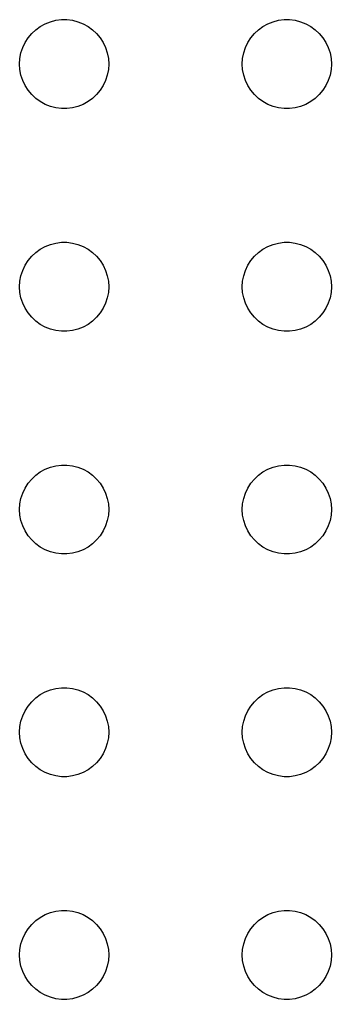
# Model space of a CAD drawing. Header units: metres. Extents: x -150 to 150, y -149 to 149.
# Drawn here: x 21 to 31.5, y 36 to 69 of the extents above; entities that cross this region are included whole.
import ezdxf

# ---------------------------------------------------------------- set-up
doc = ezdxf.new("R2010")
doc.units = ezdxf.units.M

msp = doc.modelspace()

# ---------------------------------------------------------------- linework, layer by layer
for p, q in [((22.0365, 68.9266), (22.2189, 68.9734)), ((22.2189, 68.9734), (22.4058, 68.997)), ((22.4058, 68.997), (22.5942, 68.997)), ((22.5942, 68.997), (22.7811, 68.9734)), ((22.7811, 68.9734), (22.9635, 68.9266)), ((29.5365, 68.9266), (29.7189, 68.9734)), ((29.7189, 68.9734), (29.9058, 68.997)), ((29.9058, 68.997), (30.0942, 68.997)), ((30.0942, 68.997), (30.2811, 68.9734)), ((30.2811, 68.9734), (30.4635, 68.9266)), ((21.4065, 68.5268), (21.5439, 68.6558)), ((21.5439, 68.6558), (21.6963, 68.7665)), ((21.6963, 68.7665), (21.8613, 68.8572)), ((21.8613, 68.8572), (22.0365, 68.9266)), ((22.9635, 68.9266), (23.1387, 68.8572)), ((23.1387, 68.8572), (23.3037, 68.7665)), ((23.3037, 68.7665), (23.4561, 68.6558)), ((23.4561, 68.6558), (23.5934, 68.5268)), ((28.9065, 68.5268), (29.0439, 68.6558)), ((29.0439, 68.6558), (29.1963, 68.7665)), ((29.1963, 68.7665), (29.3613, 68.8572)), ((29.3613, 68.8572), (29.5365, 68.9266)), ((30.4635, 68.9266), (30.6387, 68.8572)), ((30.6387, 68.8572), (30.8037, 68.7665)), ((30.8037, 68.7665), (30.9561, 68.6558)), ((30.9561, 68.6558), (31.0934, 68.5268)), ((21.1855, 68.2226), (21.2865, 68.3817)), ((21.2865, 68.3817), (21.4065, 68.5268)), ((23.5934, 68.5268), (23.7135, 68.3817)), ((23.7135, 68.3817), (23.8145, 68.2226)), ((28.6855, 68.2226), (28.7865, 68.3817)), ((28.7865, 68.3817), (28.9065, 68.5268)), ((31.0934, 68.5268), (31.2135, 68.3817)), ((31.2135, 68.3817), (31.3145, 68.2226)), ((21.0471, 67.873), (21.1053, 68.0522)), ((21.1053, 68.0522), (21.1855, 68.2226)), ((23.8145, 68.2226), (23.8947, 68.0522)), ((23.8947, 68.0522), (23.9529, 67.873)), ((28.5471, 67.873), (28.6053, 68.0522)), ((28.6053, 68.0522), (28.6855, 68.2226)), ((31.3145, 68.2226), (31.3947, 68.0522)), ((31.3947, 68.0522), (31.4529, 67.873)), ((21, 67.5), (21.0118, 67.688)), ((21.0118, 67.688), (21.0471, 67.873)), ((23.9529, 67.873), (23.9882, 67.688)), ((23.9882, 67.688), (24, 67.5)), ((28.5, 67.5), (28.5118, 67.688)), ((28.5118, 67.688), (28.5471, 67.873)), ((31.4529, 67.873), (31.4882, 67.688)), ((31.4882, 67.688), (31.5, 67.5)), ((21.0118, 67.312), (21, 67.5)), ((21.0471, 67.127), (21.0118, 67.312)), ((23.9882, 67.312), (23.9529, 67.127)), ((24, 67.5), (23.9882, 67.312)), ((28.5118, 67.312), (28.5, 67.5)), ((28.5471, 67.127), (28.5118, 67.312)), ((31.4882, 67.312), (31.4529, 67.127)), ((31.5, 67.5), (31.4882, 67.312)), ((21.1053, 66.9478), (21.0471, 67.127)), ((23.9529, 67.127), (23.8947, 66.9478)), ((28.6053, 66.9478), (28.5471, 67.127)), ((31.4529, 67.127), (31.3947, 66.9478)), ((21.1855, 66.7774), (21.1053, 66.9478)), ((21.2865, 66.6183), (21.1855, 66.7774)), ((23.8145, 66.7774), (23.7135, 66.6183)), ((23.8947, 66.9478), (23.8145, 66.7774)), ((28.6855, 66.7774), (28.6053, 66.9478)), ((28.7865, 66.6183), (28.6855, 66.7774)), ((31.3145, 66.7774), (31.2135, 66.6183)), ((31.3947, 66.9478), (31.3145, 66.7774)), ((21.4065, 66.4732), (21.2865, 66.6183)), ((21.5439, 66.3442), (21.4065, 66.4732)), ((21.6963, 66.2335), (21.5439, 66.3442)), ((23.4561, 66.3442), (23.3037, 66.2335)), ((23.5934, 66.4732), (23.4561, 66.3442)), ((23.7135, 66.6183), (23.5934, 66.4732)), ((28.9065, 66.4732), (28.7865, 66.6183)), ((29.0439, 66.3442), (28.9065, 66.4732)), ((29.1963, 66.2335), (29.0439, 66.3442)), ((30.9561, 66.3442), (30.8037, 66.2335)), ((31.0934, 66.4732), (30.9561, 66.3442)), ((31.2135, 66.6183), (31.0934, 66.4732)), ((21.8613, 66.1428), (21.6963, 66.2335)), ((22.0365, 66.0734), (21.8613, 66.1428)), ((22.2189, 66.0266), (22.0365, 66.0734)), ((22.4058, 66.003), (22.2189, 66.0266)), ((22.5942, 66.003), (22.4058, 66.003)), ((22.7811, 66.0266), (22.5942, 66.003)), ((22.9635, 66.0734), (22.7811, 66.0266)), ((23.1387, 66.1428), (22.9635, 66.0734)), ((23.3037, 66.2335), (23.1387, 66.1428)), ((29.3613, 66.1428), (29.1963, 66.2335)), ((29.5365, 66.0734), (29.3613, 66.1428)), ((29.7189, 66.0266), (29.5365, 66.0734)), ((29.9058, 66.003), (29.7189, 66.0266)), ((30.0942, 66.003), (29.9058, 66.003)), ((30.2811, 66.0266), (30.0942, 66.003)), ((30.4635, 66.0734), (30.2811, 66.0266)), ((30.6387, 66.1428), (30.4635, 66.0734)), ((30.8037, 66.2335), (30.6387, 66.1428)), ((21.8613, 61.3572), (22.0365, 61.4266)), ((22.0365, 61.4266), (22.2189, 61.4734)), ((22.2189, 61.4734), (22.4058, 61.497)), ((22.4058, 61.497), (22.5942, 61.497)), ((22.5942, 61.497), (22.7811, 61.4734)), ((22.7811, 61.4734), (22.9635, 61.4266)), ((22.9635, 61.4266), (23.1387, 61.3572)), ((29.3613, 61.3572), (29.5365, 61.4266)), ((29.5365, 61.4266), (29.7189, 61.4734)), ((29.7189, 61.4734), (29.9058, 61.497)), ((29.9058, 61.497), (30.0942, 61.497)), ((30.0942, 61.497), (30.2811, 61.4734)), ((30.2811, 61.4734), (30.4635, 61.4266)), ((30.4635, 61.4266), (30.6387, 61.3572)), ((21.4065, 61.0268), (21.5439, 61.1558)), ((21.5439, 61.1558), (21.6963, 61.2665)), ((21.6963, 61.2665), (21.8613, 61.3572)), ((23.1387, 61.3572), (23.3037, 61.2665)), ((23.3037, 61.2665), (23.4561, 61.1558)), ((23.4561, 61.1558), (23.5934, 61.0268)), ((28.9065, 61.0268), (29.0439, 61.1558)), ((29.0439, 61.1558), (29.1963, 61.2665)), ((29.1963, 61.2665), (29.3613, 61.3572)), ((30.6387, 61.3572), (30.8037, 61.2665)), ((30.8037, 61.2665), (30.9561, 61.1558)), ((30.9561, 61.1558), (31.0934, 61.0268)), ((21.1053, 60.5522), (21.1855, 60.7226)), ((21.1855, 60.7226), (21.2865, 60.8817)), ((21.2865, 60.8817), (21.4065, 61.0268)), ((23.5934, 61.0268), (23.7135, 60.8817)), ((23.7135, 60.8817), (23.8145, 60.7226)), ((23.8145, 60.7226), (23.8947, 60.5522)), ((28.6053, 60.5522), (28.6855, 60.7226)), ((28.6855, 60.7226), (28.7865, 60.8817)), ((28.7865, 60.8817), (28.9065, 61.0268)), ((31.0934, 61.0268), (31.2135, 60.8817)), ((31.2135, 60.8817), (31.3145, 60.7226)), ((31.3145, 60.7226), (31.3947, 60.5522)), ((21.0471, 60.373), (21.1053, 60.5522)), ((23.8947, 60.5522), (23.9529, 60.373)), ((28.5471, 60.373), (28.6053, 60.5522)), ((31.3947, 60.5522), (31.4529, 60.373)), ((21, 60), (21.0118, 60.188)), ((21.0118, 60.188), (21.0471, 60.373)), ((23.9529, 60.373), (23.9882, 60.188)), ((23.9882, 60.188), (24, 60)), ((28.5, 60), (28.5118, 60.188)), ((28.5118, 60.188), (28.5471, 60.373)), ((31.4529, 60.373), (31.4882, 60.188)), ((31.4882, 60.188), (31.5, 60)), ((21.0118, 59.812), (21, 60)), ((21.0471, 59.627), (21.0118, 59.812)), ((23.9882, 59.812), (23.9529, 59.627)), ((24, 60), (23.9882, 59.812)), ((28.5118, 59.812), (28.5, 60)), ((28.5471, 59.627), (28.5118, 59.812)), ((31.4882, 59.812), (31.4529, 59.627)), ((31.5, 60), (31.4882, 59.812)), ((21.1053, 59.4478), (21.0471, 59.627)), ((21.1855, 59.2774), (21.1053, 59.4478)), ((23.8947, 59.4478), (23.8145, 59.2774)), ((23.9529, 59.627), (23.8947, 59.4478)), ((28.6053, 59.4478), (28.5471, 59.627)), ((28.6855, 59.2774), (28.6053, 59.4478)), ((31.3947, 59.4478), (31.3145, 59.2774)), ((31.4529, 59.627), (31.3947, 59.4478)), ((21.2865, 59.1183), (21.1855, 59.2774)), ((21.4065, 58.9732), (21.2865, 59.1183)), ((23.7135, 59.1183), (23.5934, 58.9732)), ((23.8145, 59.2774), (23.7135, 59.1183)), ((28.7865, 59.1183), (28.6855, 59.2774)), ((28.9065, 58.9732), (28.7865, 59.1183)), ((31.2135, 59.1183), (31.0934, 58.9732)), ((31.3145, 59.2774), (31.2135, 59.1183)), ((21.5439, 58.8442), (21.4065, 58.9732)), ((21.6963, 58.7335), (21.5439, 58.8442)), ((21.8613, 58.6428), (21.6963, 58.7335)), ((23.3037, 58.7335), (23.1387, 58.6428)), ((23.4561, 58.8442), (23.3037, 58.7335)), ((23.5934, 58.9732), (23.4561, 58.8442)), ((29.0439, 58.8442), (28.9065, 58.9732)), ((29.1963, 58.7335), (29.0439, 58.8442)), ((29.3613, 58.6428), (29.1963, 58.7335)), ((30.8037, 58.7335), (30.6387, 58.6428)), ((30.9561, 58.8442), (30.8037, 58.7335)), ((31.0934, 58.9732), (30.9561, 58.8442)), ((22.0365, 58.5734), (21.8613, 58.6428)), ((22.2189, 58.5266), (22.0365, 58.5734)), ((22.4058, 58.503), (22.2189, 58.5266)), ((22.5942, 58.503), (22.4058, 58.503)), ((22.7811, 58.5266), (22.5942, 58.503)), ((22.9635, 58.5734), (22.7811, 58.5266)), ((23.1387, 58.6428), (22.9635, 58.5734)), ((29.5365, 58.5734), (29.3613, 58.6428)), ((29.7189, 58.5266), (29.5365, 58.5734)), ((29.9058, 58.503), (29.7189, 58.5266)), ((30.0942, 58.503), (29.9058, 58.503)), ((30.2811, 58.5266), (30.0942, 58.503)), ((30.4635, 58.5734), (30.2811, 58.5266)), ((30.6387, 58.6428), (30.4635, 58.5734)), ((21.6963, 53.7665), (21.8613, 53.8572)), ((21.8613, 53.8572), (22.0365, 53.9266)), ((22.0365, 53.9266), (22.2189, 53.9734)), ((22.2189, 53.9734), (22.4058, 53.997)), ((22.4058, 53.997), (22.5942, 53.997)), ((22.5942, 53.997), (22.7811, 53.9734)), ((22.7811, 53.9734), (22.9635, 53.9266)), ((22.9635, 53.9266), (23.1387, 53.8572)), ((23.1387, 53.8572), (23.3037, 53.7665)), ((29.1963, 53.7665), (29.3613, 53.8572)), ((29.3613, 53.8572), (29.5365, 53.9266)), ((29.5365, 53.9266), (29.7189, 53.9734)), ((29.7189, 53.9734), (29.9058, 53.997)), ((29.9058, 53.997), (30.0942, 53.997)), ((30.0942, 53.997), (30.2811, 53.9734)), ((30.2811, 53.9734), (30.4635, 53.9266)), ((30.4635, 53.9266), (30.6387, 53.8572)), ((30.6387, 53.8572), (30.8037, 53.7665)), ((21.2865, 53.3817), (21.4065, 53.5268)), ((21.4065, 53.5268), (21.5439, 53.6558)), ((21.5439, 53.6558), (21.6963, 53.7665)), ((23.3037, 53.7665), (23.4561, 53.6558)), ((23.4561, 53.6558), (23.5934, 53.5268)), ((23.5934, 53.5268), (23.7135, 53.3817)), ((28.7865, 53.3817), (28.9065, 53.5268)), ((28.9065, 53.5268), (29.0439, 53.6558)), ((29.0439, 53.6558), (29.1963, 53.7665)), ((30.8037, 53.7665), (30.9561, 53.6558)), ((30.9561, 53.6558), (31.0934, 53.5268)), ((31.0934, 53.5268), (31.2135, 53.3817)), ((21.1053, 53.0522), (21.1855, 53.2226)), ((21.1855, 53.2226), (21.2865, 53.3817)), ((23.7135, 53.3817), (23.8145, 53.2226)), ((23.8145, 53.2226), (23.8947, 53.0522)), ((28.6053, 53.0522), (28.6855, 53.2226)), ((28.6855, 53.2226), (28.7865, 53.3817)), ((31.2135, 53.3817), (31.3145, 53.2226)), ((31.3145, 53.2226), (31.3947, 53.0522)), ((21.0118, 52.688), (21.0471, 52.873)), ((21.0471, 52.873), (21.1053, 53.0522)), ((23.8947, 53.0522), (23.9529, 52.873)), ((23.9529, 52.873), (23.9882, 52.688)), ((28.5118, 52.688), (28.5471, 52.873)), ((28.5471, 52.873), (28.6053, 53.0522)), ((31.3947, 53.0522), (31.4529, 52.873)), ((31.4529, 52.873), (31.4882, 52.688)), ((21, 52.5), (21.0118, 52.688)), ((21.0118, 52.312), (21, 52.5)), ((23.9882, 52.688), (24, 52.5)), ((24, 52.5), (23.9882, 52.312)), ((28.5, 52.5), (28.5118, 52.688)), ((28.5118, 52.312), (28.5, 52.5)), ((31.4882, 52.688), (31.5, 52.5)), ((31.5, 52.5), (31.4882, 52.312)), ((21.0471, 52.127), (21.0118, 52.312)), ((23.9882, 52.312), (23.9529, 52.127)), ((28.5471, 52.127), (28.5118, 52.312)), ((31.4882, 52.312), (31.4529, 52.127)), ((21.1053, 51.9478), (21.0471, 52.127)), ((21.1855, 51.7774), (21.1053, 51.9478)), ((23.8947, 51.9478), (23.8145, 51.7774)), ((23.9529, 52.127), (23.8947, 51.9478)), ((28.6053, 51.9478), (28.5471, 52.127)), ((28.6855, 51.7774), (28.6053, 51.9478)), ((31.3947, 51.9478), (31.3145, 51.7774)), ((31.4529, 52.127), (31.3947, 51.9478)), ((21.2865, 51.6183), (21.1855, 51.7774)), ((21.4065, 51.4732), (21.2865, 51.6183)), ((21.5439, 51.3442), (21.4065, 51.4732)), ((23.5934, 51.4732), (23.4561, 51.3442)), ((23.7135, 51.6183), (23.5934, 51.4732)), ((23.8145, 51.7774), (23.7135, 51.6183)), ((28.7865, 51.6183), (28.6855, 51.7774)), ((28.9065, 51.4732), (28.7865, 51.6183)), ((29.0439, 51.3442), (28.9065, 51.4732)), ((31.0934, 51.4732), (30.9561, 51.3442)), ((31.2135, 51.6183), (31.0934, 51.4732)), ((31.3145, 51.7774), (31.2135, 51.6183)), ((21.6963, 51.2335), (21.5439, 51.3442)), ((21.8613, 51.1428), (21.6963, 51.2335)), ((22.0365, 51.0734), (21.8613, 51.1428)), ((23.1387, 51.1428), (22.9635, 51.0734)), ((23.3037, 51.2335), (23.1387, 51.1428)), ((23.4561, 51.3442), (23.3037, 51.2335)), ((29.1963, 51.2335), (29.0439, 51.3442)), ((29.3613, 51.1428), (29.1963, 51.2335)), ((29.5365, 51.0734), (29.3613, 51.1428)), ((30.6387, 51.1428), (30.4635, 51.0734)), ((30.8037, 51.2335), (30.6387, 51.1428)), ((30.9561, 51.3442), (30.8037, 51.2335)), ((22.2189, 51.0266), (22.0365, 51.0734)), ((22.4058, 51.003), (22.2189, 51.0266)), ((22.5942, 51.003), (22.4058, 51.003)), ((22.7811, 51.0266), (22.5942, 51.003)), ((22.9635, 51.0734), (22.7811, 51.0266)), ((29.7189, 51.0266), (29.5365, 51.0734)), ((29.9058, 51.003), (29.7189, 51.0266)), ((30.0942, 51.003), (29.9058, 51.003)), ((30.2811, 51.0266), (30.0942, 51.003)), ((30.4635, 51.0734), (30.2811, 51.0266)), ((21.5439, 46.1558), (21.6963, 46.2665)), ((21.6963, 46.2665), (21.8613, 46.3572)), ((21.8613, 46.3572), (22.0365, 46.4266)), ((22.0365, 46.4266), (22.2189, 46.4734)), ((22.2189, 46.4734), (22.4058, 46.497)), ((22.4058, 46.497), (22.5942, 46.497)), ((22.5942, 46.497), (22.7811, 46.4734)), ((22.7811, 46.4734), (22.9635, 46.4266)), ((22.9635, 46.4266), (23.1387, 46.3572)), ((23.1387, 46.3572), (23.3037, 46.2665)), ((23.3037, 46.2665), (23.4561, 46.1558)), ((29.0439, 46.1558), (29.1963, 46.2665)), ((29.1963, 46.2665), (29.3613, 46.3572)), ((29.3613, 46.3572), (29.5365, 46.4266)), ((29.5365, 46.4266), (29.7189, 46.4734)), ((29.7189, 46.4734), (29.9058, 46.497)), ((29.9058, 46.497), (30.0942, 46.497)), ((30.0942, 46.497), (30.2811, 46.4734)), ((30.2811, 46.4734), (30.4635, 46.4266)), ((30.4635, 46.4266), (30.6387, 46.3572)), ((30.6387, 46.3572), (30.8037, 46.2665)), ((30.8037, 46.2665), (30.9561, 46.1558)), ((21.1855, 45.7226), (21.2865, 45.8817)), ((21.2865, 45.8817), (21.4065, 46.0268)), ((21.4065, 46.0268), (21.5439, 46.1558)), ((23.4561, 46.1558), (23.5934, 46.0268)), ((23.5934, 46.0268), (23.7135, 45.8817)), ((23.7135, 45.8817), (23.8145, 45.7226)), ((28.6855, 45.7226), (28.7865, 45.8817)), ((28.7865, 45.8817), (28.9065, 46.0268)), ((28.9065, 46.0268), (29.0439, 46.1558)), ((30.9561, 46.1558), (31.0934, 46.0268)), ((31.0934, 46.0268), (31.2135, 45.8817)), ((31.2135, 45.8817), (31.3145, 45.7226)), ((21.0471, 45.373), (21.1053, 45.5522)), ((21.1053, 45.5522), (21.1855, 45.7226)), ((23.8145, 45.7226), (23.8947, 45.5522)), ((23.8947, 45.5522), (23.9529, 45.373)), ((28.5471, 45.373), (28.6053, 45.5522)), ((28.6053, 45.5522), (28.6855, 45.7226)), ((31.3145, 45.7226), (31.3947, 45.5522)), ((31.3947, 45.5522), (31.4529, 45.373)), ((21.0118, 45.188), (21.0471, 45.373)), ((23.9529, 45.373), (23.9882, 45.188)), ((28.5118, 45.188), (28.5471, 45.373)), ((31.4529, 45.373), (31.4882, 45.188)), ((21, 45), (21.0118, 45.188)), ((21.0118, 44.812), (21, 45)), ((23.9882, 45.188), (24, 45)), ((24, 45), (23.9882, 44.812)), ((28.5, 45), (28.5118, 45.188)), ((28.5118, 44.812), (28.5, 45)), ((31.4882, 45.188), (31.5, 45)), ((31.5, 45), (31.4882, 44.812)), ((21.0471, 44.627), (21.0118, 44.812)), ((21.1053, 44.4478), (21.0471, 44.627)), ((23.9529, 44.627), (23.8947, 44.4478)), ((23.9882, 44.812), (23.9529, 44.627)), ((28.5471, 44.627), (28.5118, 44.812)), ((28.6053, 44.4478), (28.5471, 44.627)), ((31.4529, 44.627), (31.3947, 44.4478)), ((31.4882, 44.812), (31.4529, 44.627)), ((21.1855, 44.2774), (21.1053, 44.4478)), ((21.2865, 44.1183), (21.1855, 44.2774)), ((23.8145, 44.2774), (23.7135, 44.1183)), ((23.8947, 44.4478), (23.8145, 44.2774)), ((28.6855, 44.2774), (28.6053, 44.4478)), ((28.7865, 44.1183), (28.6855, 44.2774)), ((31.3145, 44.2774), (31.2135, 44.1183)), ((31.3947, 44.4478), (31.3145, 44.2774)), ((21.4065, 43.9732), (21.2865, 44.1183)), ((21.5439, 43.8442), (21.4065, 43.9732)), ((23.5934, 43.9732), (23.4561, 43.8442)), ((23.7135, 44.1183), (23.5934, 43.9732)), ((28.9065, 43.9732), (28.7865, 44.1183)), ((29.0439, 43.8442), (28.9065, 43.9732)), ((31.0934, 43.9732), (30.9561, 43.8442)), ((31.2135, 44.1183), (31.0934, 43.9732)), ((21.6963, 43.7335), (21.5439, 43.8442)), ((21.8613, 43.6428), (21.6963, 43.7335)), ((22.0365, 43.5734), (21.8613, 43.6428)), ((22.2189, 43.5266), (22.0365, 43.5734)), ((22.9635, 43.5734), (22.7811, 43.5266)), ((23.1387, 43.6428), (22.9635, 43.5734)), ((23.3037, 43.7335), (23.1387, 43.6428)), ((23.4561, 43.8442), (23.3037, 43.7335)), ((29.1963, 43.7335), (29.0439, 43.8442)), ((29.3613, 43.6428), (29.1963, 43.7335)), ((29.5365, 43.5734), (29.3613, 43.6428)), ((29.7189, 43.5266), (29.5365, 43.5734)), ((30.4635, 43.5734), (30.2811, 43.5266)), ((30.6387, 43.6428), (30.4635, 43.5734)), ((30.8037, 43.7335), (30.6387, 43.6428)), ((30.9561, 43.8442), (30.8037, 43.7335)), ((22.4058, 43.503), (22.2189, 43.5266)), ((22.5942, 43.503), (22.4058, 43.503)), ((22.7811, 43.5266), (22.5942, 43.503)), ((29.9058, 43.503), (29.7189, 43.5266)), ((30.0942, 43.503), (29.9058, 43.503)), ((30.2811, 43.5266), (30.0942, 43.503)), ((22.0365, 38.9266), (22.2189, 38.9734)), ((22.2189, 38.9734), (22.4058, 38.997)), ((22.4058, 38.997), (22.5942, 38.997)), ((22.5942, 38.997), (22.7811, 38.9734)), ((22.7811, 38.9734), (22.9635, 38.9266)), ((29.5365, 38.9266), (29.7189, 38.9734)), ((29.7189, 38.9734), (29.9058, 38.997)), ((29.9058, 38.997), (30.0942, 38.997)), ((30.0942, 38.997), (30.2811, 38.9734)), ((30.2811, 38.9734), (30.4635, 38.9266)), ((21.4065, 38.5268), (21.5439, 38.6558)), ((21.5439, 38.6558), (21.6963, 38.7665)), ((21.6963, 38.7665), (21.8613, 38.8572)), ((21.8613, 38.8572), (22.0365, 38.9266)), ((22.9635, 38.9266), (23.1387, 38.8572)), ((23.1387, 38.8572), (23.3037, 38.7665)), ((23.3037, 38.7665), (23.4561, 38.6558)), ((23.4561, 38.6558), (23.5934, 38.5268)), ((28.9065, 38.5268), (29.0439, 38.6558)), ((29.0439, 38.6558), (29.1963, 38.7665)), ((29.1963, 38.7665), (29.3613, 38.8572)), ((29.3613, 38.8572), (29.5365, 38.9266)), ((30.4635, 38.9266), (30.6387, 38.8572)), ((30.6387, 38.8572), (30.8037, 38.7665)), ((30.8037, 38.7665), (30.9561, 38.6558)), ((30.9561, 38.6558), (31.0934, 38.5268)), ((21.1855, 38.2226), (21.2865, 38.3817)), ((21.2865, 38.3817), (21.4065, 38.5268)), ((23.5934, 38.5268), (23.7135, 38.3817)), ((23.7135, 38.3817), (23.8145, 38.2226)), ((28.6855, 38.2226), (28.7865, 38.3817)), ((28.7865, 38.3817), (28.9065, 38.5268)), ((31.0934, 38.5268), (31.2135, 38.3817)), ((31.2135, 38.3817), (31.3145, 38.2226)), ((21.0471, 37.873), (21.1053, 38.0522)), ((21.1053, 38.0522), (21.1855, 38.2226)), ((23.8145, 38.2226), (23.8947, 38.0522)), ((23.8947, 38.0522), (23.9529, 37.873)), ((28.5471, 37.873), (28.6053, 38.0522)), ((28.6053, 38.0522), (28.6855, 38.2226)), ((31.3145, 38.2226), (31.3947, 38.0522)), ((31.3947, 38.0522), (31.4529, 37.873)), ((21, 37.5), (21.0118, 37.688)), ((21.0118, 37.688), (21.0471, 37.873)), ((23.9529, 37.873), (23.9882, 37.688)), ((23.9882, 37.688), (24, 37.5)), ((28.5, 37.5), (28.5118, 37.688)), ((28.5118, 37.688), (28.5471, 37.873)), ((31.4529, 37.873), (31.4882, 37.688)), ((31.4882, 37.688), (31.5, 37.5)), ((21.0118, 37.312), (21, 37.5)), ((21.0471, 37.127), (21.0118, 37.312)), ((23.9882, 37.312), (23.9529, 37.127)), ((24, 37.5), (23.9882, 37.312)), ((28.5118, 37.312), (28.5, 37.5)), ((28.5471, 37.127), (28.5118, 37.312)), ((31.4882, 37.312), (31.4529, 37.127)), ((31.5, 37.5), (31.4882, 37.312)), ((21.1053, 36.9478), (21.0471, 37.127)), ((23.9529, 37.127), (23.8947, 36.9478)), ((28.6053, 36.9478), (28.5471, 37.127)), ((31.4529, 37.127), (31.3947, 36.9478)), ((21.1855, 36.7774), (21.1053, 36.9478)), ((21.2865, 36.6183), (21.1855, 36.7774)), ((23.8145, 36.7774), (23.7135, 36.6183)), ((23.8947, 36.9478), (23.8145, 36.7774)), ((28.6855, 36.7774), (28.6053, 36.9478)), ((28.7865, 36.6183), (28.6855, 36.7774)), ((31.3145, 36.7774), (31.2135, 36.6183)), ((31.3947, 36.9478), (31.3145, 36.7774)), ((21.4065, 36.4732), (21.2865, 36.6183)), ((21.5439, 36.3442), (21.4065, 36.4732)), ((21.6963, 36.2335), (21.5439, 36.3442)), ((23.4561, 36.3442), (23.3037, 36.2335)), ((23.5934, 36.4732), (23.4561, 36.3442)), ((23.7135, 36.6183), (23.5934, 36.4732)), ((28.9065, 36.4732), (28.7865, 36.6183)), ((29.0439, 36.3442), (28.9065, 36.4732)), ((29.1963, 36.2335), (29.0439, 36.3442)), ((30.9561, 36.3442), (30.8037, 36.2335)), ((31.0934, 36.4732), (30.9561, 36.3442)), ((31.2135, 36.6183), (31.0934, 36.4732)), ((21.8613, 36.1428), (21.6963, 36.2335)), ((22.0365, 36.0734), (21.8613, 36.1428)), ((22.2189, 36.0266), (22.0365, 36.0734)), ((22.4058, 36.003), (22.2189, 36.0266)), ((22.5942, 36.003), (22.4058, 36.003)), ((22.7811, 36.0266), (22.5942, 36.003)), ((22.9635, 36.0734), (22.7811, 36.0266)), ((23.1387, 36.1428), (22.9635, 36.0734)), ((23.3037, 36.2335), (23.1387, 36.1428)), ((29.3613, 36.1428), (29.1963, 36.2335)), ((29.5365, 36.0734), (29.3613, 36.1428)), ((29.7189, 36.0266), (29.5365, 36.0734)), ((29.9058, 36.003), (29.7189, 36.0266)), ((30.0942, 36.003), (29.9058, 36.003)), ((30.2811, 36.0266), (30.0942, 36.003)), ((30.4635, 36.0734), (30.2811, 36.0266)), ((30.6387, 36.1428), (30.4635, 36.0734)), ((30.8037, 36.2335), (30.6387, 36.1428))]:
    msp.add_line(p, q)

doc.saveas('drawing.dxf')
